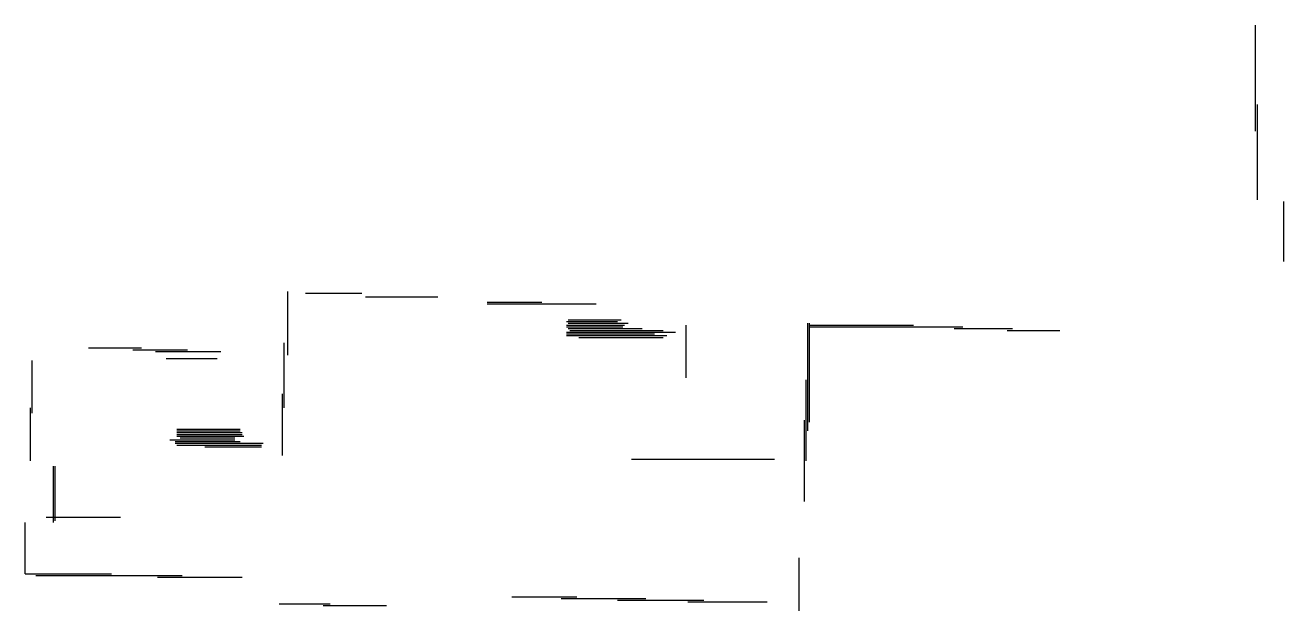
# Model space of a CAD drawing. Extents: x -17.4 to 24.4, y -13.4 to 16.4.
# Drawn here: x -7.91 to -0.77, y -2.61 to 0.71 of the extents above; entities that cross this region are included whole.
import ezdxf

# ---------------------------------------------------------------- set-up
doc = ezdxf.new("R2010")
doc.units = 0
doc.layers.add('1-0_REZ', color=7, linetype='CONTINUOUS')

msp = doc.modelspace()

# ---------------------------------------------------------------- linework, layer by layer
at = {"layer": '1-0_REZ'}
for p, q in [((-0.93, 0.11), (-0.93, 0.71)), ((-0.92, -0.28), (-0.92, 0.26)), ((-0.77, -0.63), (-0.77, -0.29)), ((-6.42, -1.16), (-6.42, -0.8)), ((-6.32, -0.81), (-6, -0.81)), ((-5.98, -0.83), (-5.57, -0.83)), ((-5.29, -0.86), (-4.98, -0.86)), ((-5.29, -0.87), (-4.67, -0.87)), ((-4.84, -0.97), (-4.55, -0.97)), ((-4.84, -0.99), (-4.51, -0.99)), ((-4.83, -0.96), (-4.53, -0.96)), ((-4.83, -0.98), (-4.49, -0.98)), ((-4.16, -1.29), (-4.16, -0.99)), ((-3.47, -1.59), (-3.47, -0.98)), ((-3.46, -1.54), (-3.46, -0.98)), ((-3.46, -0.99), (-2.87, -0.99)), ((-4.84, -1), (-4.52, -1)), ((-4.84, -1.03), (-4.22, -1.03)), ((-4.84, -1.04), (-4.34, -1.04)), ((-4.84, -1.05), (-4.27, -1.05)), ((-4.83, -1.01), (-4.41, -1.01)), ((-4.82, -1.02), (-4.29, -1.02)), ((-4.77, -1.06), (-4.29, -1.06)), ((-3.46, -1), (-2.59, -1)), ((-2.64, -1.01), (-2.31, -1.01)), ((-2.34, -1.02), (-2.04, -1.02)), ((-7.55, -1.12), (-7.25, -1.12)), ((-7.3, -1.13), (-6.99, -1.13)), ((-7.17, -1.14), (-6.8, -1.14)), ((-6.44, -1.46), (-6.44, -1.09)), ((-7.87, -1.49), (-7.87, -1.19)), ((-7.11, -1.18), (-6.82, -1.18)), ((-3.48, -1.76), (-3.48, -1.3)), ((-6.45, -1.73), (-6.45, -1.38)), ((-7.88, -1.76), (-7.88, -1.46)), ((-3.49, -1.99), (-3.49, -1.53)), ((-7.09, -1.64), (-6.72, -1.64)), ((-7.05, -1.58), (-6.69, -1.58)), ((-7.05, -1.59), (-6.69, -1.59)), ((-7.05, -1.6), (-6.68, -1.6)), ((-7.05, -1.61), (-6.68, -1.61)), ((-7.05, -1.62), (-6.67, -1.62)), ((-7.03, -1.63), (-6.72, -1.63)), ((-7.06, -1.65), (-6.69, -1.65)), ((-7.06, -1.66), (-6.56, -1.66)), ((-7.05, -1.67), (-6.57, -1.67)), ((-6.89, -1.68), (-6.57, -1.68)), ((-4.47, -1.75), (-3.66, -1.75)), ((-7.75, -2.11), (-7.75, -1.79)), ((-7.74, -2.1), (-7.74, -1.79)), ((-7.91, -2.4), (-7.91, -2.11)), ((-7.79, -2.08), (-7.37, -2.08)), ((-3.52, -2.61), (-3.52, -2.31)), ((-7.91, -2.4), (-7.42, -2.4)), ((-7.85, -2.41), (-7.02, -2.41)), ((-7.16, -2.42), (-6.68, -2.42)), ((-6.47, -2.57), (-6.18, -2.57)), ((-5.15, -2.53), (-4.78, -2.53)), ((-4.87, -2.54), (-4.39, -2.54)), ((-4.55, -2.55), (-4.06, -2.55)), ((-4.15, -2.56), (-3.7, -2.56)), ((-6.22, -2.58), (-5.86, -2.58))]:
    msp.add_line(p, q, dxfattribs=at)

doc.saveas('drawing.dxf')
